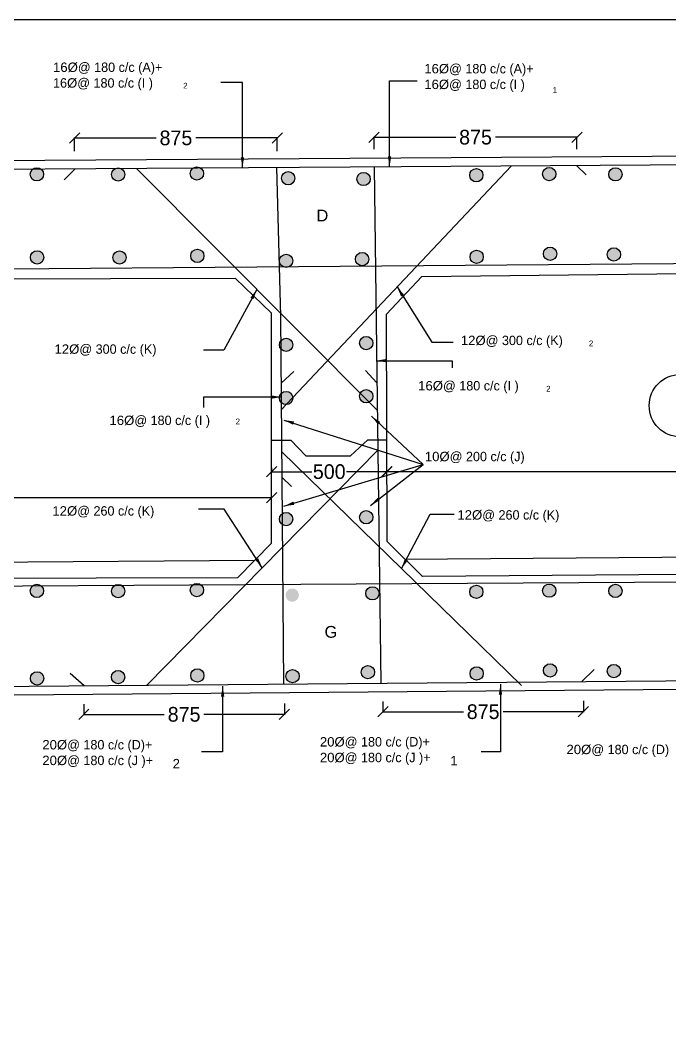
# Model space of a CAD drawing. Header units: inches. Extents: x 36 to 1751, y 50 to 883.
# Drawn here: x 935.1 to 1156.5, y 542.3 to 882.6 of the extents above; entities that cross this region are included whole.
import ezdxf

# ---------------------------------------------------------------- set-up
doc = ezdxf.new("R2010")
doc.units = ezdxf.units.IN
doc.header["$MEASUREMENT"] = 0
for name, color, linetype in [('DIMENSION', 7, 'Continuous'), ('DRAWING', 2, 'Continuous'), ('HATCH', 7, 'Continuous'), ('TEXT', 7, 'Continuous')]:
    doc.layers.add(name, color=color, linetype=linetype)
doc.dimstyles.get("Standard").update_dxf_attribs({"dimtxt": 5, "dimasz": 3.5, "dimexe": 0.18, "dimexo": 0.0625, "dimgap": 0.09, "dimtad": 0, "dimtih": 1, "dimtoh": 1, "dimdec": 4, "dimzin": 0, "dimdsep": 46, "dimlunit": 4, "dimtxsty": 'Standard', "dimblk": 'OBLIQUE', "dimcen": 0.09, "dimadec": 0, "dimazin": 0, "dimtfac": 1, "dimtdec": 4, "dimtofl": 0, "dimtmove": 0, "dimatfit": 3, "dimfxl": 1, "dimtolj": 1, "dimtzin": 0, "dimarcsym": 0})

# ---------------------------------------------------------------- blocks, each defined once
blk = doc.blocks.new('_Oblique')
at = {"color": 0, "linetype": 'ByBlock', "lineweight": -2}
blk.add_line((-0.5, -0.5), (0.5, 0.5), dxfattribs=at)
blk = doc.blocks.new('*D51')
at = {"layer": 'Defpoints', "color": 0, "transparency": 16777216}
for p in [(956.88, 649.63), (1025.16, 649.85), (1025.16, 646.1)]:
    blk.add_point(p, dxfattribs=at)
at = {"layer": 'DRAWING', "color": 0, "lineweight": -2, "transparency": 16777216}
for p, q in [((956.88, 649.57), (956.88, 645.92)), ((1025.16, 649.79), (1025.16, 645.92)), ((956.88, 646.1), (984.26, 646.1)), ((1025.16, 646.1), (997.78, 646.1))]:
    blk.add_line(p, q, dxfattribs=at)
at = {"layer": 'DRAWING', "color": 0, "lineweight": -2, "transparency": 16777216, "xscale": 3.5, "yscale": 3.5, "zscale": 3.5, "rotation": 180}
blk.add_blockref('_Oblique', (956.88, 646.1), dxfattribs=at)
at = {"layer": 'DRAWING', "color": 0, "lineweight": -2, "transparency": 16777216, "xscale": 3.5, "yscale": 3.5, "zscale": 3.5}
blk.add_blockref('_Oblique', (1025.16, 646.1), dxfattribs=at)
at = {"layer": 'DRAWING', "color": 0, "transparency": 16777216, "insert": (991.02, 646.1), "char_height": 5, "attachment_point": 5}
blk.add_mtext('\\A1;875', dxfattribs=at)
blk = doc.blocks.new('*D52')
at = {"layer": 'Defpoints', "color": 0, "transparency": 16777216}
for p in [(1058.72, 650.53), (1127.01, 650.75), (1127.01, 647)]:
    blk.add_point(p, dxfattribs=at)
at = {"layer": 'DRAWING', "color": 0, "lineweight": -2, "transparency": 16777216}
for p, q in [((1058.72, 650.47), (1058.72, 646.82)), ((1127.01, 650.69), (1127.01, 646.82)), ((1058.72, 647), (1086.11, 647)), ((1127.01, 647), (1099.62, 647))]:
    blk.add_line(p, q, dxfattribs=at)
at = {"layer": 'DRAWING', "color": 0, "lineweight": -2, "transparency": 16777216, "xscale": 3.5, "yscale": 3.5, "zscale": 3.5, "rotation": 180}
blk.add_blockref('_Oblique', (1058.72, 647), dxfattribs=at)
at = {"layer": 'DRAWING', "color": 0, "lineweight": -2, "transparency": 16777216, "xscale": 3.5, "yscale": 3.5, "zscale": 3.5}
blk.add_blockref('_Oblique', (1127.01, 647), dxfattribs=at)
at = {"layer": 'DRAWING', "color": 0, "transparency": 16777216, "insert": (1092.86, 647), "char_height": 5, "attachment_point": 5}
blk.add_mtext('\\A1;875', dxfattribs=at)
blk = doc.blocks.new('*D57')
at = {"layer": 'Defpoints', "color": 0, "transparency": 16777216}
for p in [(1022.76, 842.45), (953.73, 837.94), (1022.76, 837.94)]:
    blk.add_point(p, dxfattribs=at)
at = {"layer": 'DIMENSION', "color": 0, "lineweight": -2, "transparency": 16777216}
for p, q in [((953.73, 838), (953.73, 842.63)), ((953.73, 842.45), (981.49, 842.45)), ((1022.76, 842.45), (995, 842.45)), ((1022.76, 838), (1022.76, 842.63))]:
    blk.add_line(p, q, dxfattribs=at)
at = {"layer": 'DIMENSION', "color": 0, "lineweight": -2, "transparency": 16777216, "xscale": 3.5, "yscale": 3.5, "zscale": 3.5, "rotation": 180}
blk.add_blockref('_Oblique', (953.73, 842.45), dxfattribs=at)
at = {"layer": 'DIMENSION', "color": 0, "lineweight": -2, "transparency": 16777216, "xscale": 3.5, "yscale": 3.5, "zscale": 3.5}
blk.add_blockref('_Oblique', (1022.76, 842.45), dxfattribs=at)
at = {"layer": 'DIMENSION', "color": 0, "transparency": 16777216, "insert": (988.24, 842.45), "char_height": 5, "attachment_point": 5}
blk.add_mtext('\\A1;875', dxfattribs=at)
blk = doc.blocks.new('*D61')
at = {"layer": 'Defpoints', "color": 0, "transparency": 16777216}
for p in [(745.38, 718.48), (1020.83, 719.92), (1020.83, 718.48)]:
    blk.add_point(p, dxfattribs=at)
at = {"layer": 'DRAWING', "color": 0, "lineweight": -2, "transparency": 16777216}
for p, q in [((745.38, 718.54), (745.38, 720.1)), ((745.38, 719.92), (874.68, 719.92)), ((1020.83, 719.92), (891.53, 719.92)), ((1020.83, 718.54), (1020.83, 720.1))]:
    blk.add_line(p, q, dxfattribs=at)
at = {"layer": 'DRAWING', "color": 0, "lineweight": -2, "transparency": 16777216, "xscale": 3.5, "yscale": 3.5, "zscale": 3.5, "rotation": 180}
blk.add_blockref('_Oblique', (745.38, 719.92), dxfattribs=at)
at = {"layer": 'DRAWING', "color": 0, "lineweight": -2, "transparency": 16777216, "xscale": 3.5, "yscale": 3.5, "zscale": 3.5}
blk.add_blockref('_Oblique', (1020.83, 719.92), dxfattribs=at)
at = {"layer": 'DRAWING', "color": 0, "transparency": 16777216, "insert": (883.1, 719.92), "char_height": 5, "attachment_point": 5}
blk.add_mtext('\\A1;3500', dxfattribs=at)
blk = doc.blocks.new('*D62')
at = {"layer": 'Defpoints', "color": 0, "transparency": 16777216}
for p in [(1334.5, 728.81), (1060.08, 727.36), (1334.5, 727.36)]:
    blk.add_point(p, dxfattribs=at)
at = {"layer": 'DIMENSION', "color": 0, "lineweight": -2, "transparency": 16777216}
for p, q in [((1060.08, 727.43), (1060.08, 728.99)), ((1060.08, 728.81), (1188.87, 728.81)), ((1334.5, 728.81), (1205.71, 728.81)), ((1334.5, 727.43), (1334.5, 728.99))]:
    blk.add_line(p, q, dxfattribs=at)
at = {"layer": 'DIMENSION', "color": 0, "lineweight": -2, "transparency": 16777216, "xscale": 3.5, "yscale": 3.5, "zscale": 3.5, "rotation": 180}
blk.add_blockref('_Oblique', (1060.08, 728.81), dxfattribs=at)
at = {"layer": 'DIMENSION', "color": 0, "lineweight": -2, "transparency": 16777216, "xscale": 3.5, "yscale": 3.5, "zscale": 3.5}
blk.add_blockref('_Oblique', (1334.5, 728.81), dxfattribs=at)
at = {"layer": 'DIMENSION', "color": 0, "transparency": 16777216, "insert": (1197.29, 728.81), "char_height": 5, "attachment_point": 5}
blk.add_mtext('\\A1;3500', dxfattribs=at)
blk = doc.blocks.new('*D99')
at = {"layer": 'Defpoints', "color": 0, "transparency": 16777216}
for p in [(1124.81, 842.7), (1055.7, 838.59), (1124.81, 838.59)]:
    blk.add_point(p, dxfattribs=at)
at = {"layer": 'DIMENSION', "color": 0, "lineweight": -2, "transparency": 16777216}
for p, q in [((1055.7, 838.65), (1055.7, 842.88)), ((1055.7, 842.7), (1083.5, 842.7)), ((1124.81, 842.7), (1097.02, 842.7)), ((1124.81, 838.65), (1124.81, 842.88))]:
    blk.add_line(p, q, dxfattribs=at)
at = {"layer": 'DIMENSION', "color": 0, "lineweight": -2, "transparency": 16777216, "xscale": 3.5, "yscale": 3.5, "zscale": 3.5, "rotation": 180}
blk.add_blockref('_Oblique', (1055.7, 842.7), dxfattribs=at)
at = {"layer": 'DIMENSION', "color": 0, "lineweight": -2, "transparency": 16777216, "xscale": 3.5, "yscale": 3.5, "zscale": 3.5}
blk.add_blockref('_Oblique', (1124.81, 842.7), dxfattribs=at)
at = {"layer": 'DIMENSION', "color": 0, "transparency": 16777216, "insert": (1090.26, 842.7), "char_height": 5, "attachment_point": 5}
blk.add_mtext('\\A1;875', dxfattribs=at)
blk = doc.blocks.new('*D104')
at = {"layer": 'Defpoints', "color": 0, "transparency": 16777216}
for p in [(1020.83, 730.2), (1060.04, 729.4), (1060.04, 728.77)]:
    blk.add_point(p, dxfattribs=at)
at = {"layer": 'DIMENSION', "color": 0, "lineweight": -2, "transparency": 16777216}
for p, q in [((1020.83, 730.14), (1020.83, 728.59)), ((1020.83, 728.77), (1034.51, 728.77)), ((1060.04, 728.77), (1046.36, 728.77)), ((1060.04, 729.34), (1060.04, 728.59))]:
    blk.add_line(p, q, dxfattribs=at)
at = {"layer": 'DIMENSION', "color": 0, "lineweight": -2, "transparency": 16777216, "xscale": 3.5, "yscale": 3.5, "zscale": 3.5, "rotation": 180}
blk.add_blockref('_Oblique', (1020.83, 728.77), dxfattribs=at)
at = {"layer": 'DIMENSION', "color": 0, "lineweight": -2, "transparency": 16777216, "xscale": 3.5, "yscale": 3.5, "zscale": 3.5}
blk.add_blockref('_Oblique', (1060.04, 728.77), dxfattribs=at)
at = {"layer": 'DIMENSION', "color": 0, "transparency": 16777216, "insert": (1040.44, 728.77), "char_height": 5, "attachment_point": 5}
blk.add_mtext('\\A1;500', dxfattribs=at)

msp = doc.modelspace()

# ---------------------------------------------------------------- hatches: boundary and pattern name
at = {"layer": 'HATCH'}
for points in [[(943.15604, 830.07211, 1), (938.63176, 830.07211, 1)], [(970.81532, 830.01046, 1), (966.29103, 830.01046, 1)], [(997.64776, 830.36098, 1), (993.12347, 830.36098, 1)], [(1028.70681, 828.74462, 1), (1024.18252, 828.74462, 1)], [(1054.40691, 828.47713, 1), (1049.88262, 828.47713, 1)], [(1092.80043, 829.76869, 1), (1088.27615, 829.76869, 1)], [(1117.63286, 830.15872, 1), (1113.10858, 830.15872, 1)], [(1140.15125, 830.06297, 1), (1135.62696, 830.06297, 1)], [(943.22675, 801.78691, 1), (938.70247, 801.78691, 1)], [(971.2898, 801.72602, 1), (966.76551, 801.72602, 1)], [(997.78997, 802.28364, 1), (993.26569, 802.28364, 1)], [(1053.8936, 801.19707, 1), (1049.36932, 801.19707, 1)], [(1092.90972, 801.96529, 1), (1088.38543, 801.96529, 1)], [(1117.90608, 803.01053, 1), (1113.38179, 803.01053, 1)], [(1139.63794, 802.78292, 1), (1135.11366, 802.78292, 1)], [(1028.01992, 800.59433, 1), (1023.49564, 800.59433, 1)], [(1028.01992, 771.99701, 1), (1023.49564, 771.99701, 1)], [(1055.30805, 772.59976, 1), (1050.78376, 772.59976, 1)], [(1028.01992, 753.87759, 1), (1023.49564, 753.87759, 1)], [(1055.30805, 754.48033, 1), (1050.78376, 754.48033, 1)], [(1028.01992, 712.64003, 1), (1023.49564, 712.64003, 1)], [(1055.30805, 713.24278, 1), (1050.78376, 713.24278, 1)], [(943.15604, 688.1666, 1), (938.63176, 688.1666, 1)], [(970.81532, 688.10495, 1), (966.29103, 688.10495, 1)], [(997.64776, 688.45547, 1), (993.12347, 688.45547, 1)], [(1030.11747, 686.73514, 1), (1025.59319, 686.73514, 1)], [(1057.40559, 687.33788, 1), (1052.88131, 687.33788, 1)], [(1092.80043, 687.86318, 1), (1088.27615, 687.86318, 1)], [(1117.63286, 688.2532, 1), (1113.10858, 688.2532, 1)], [(1140.15125, 688.15746, 1), (1135.62696, 688.15746, 1)], [(943.22675, 658.38139, 1), (938.70247, 658.38139, 1)], [(970.7898, 658.82051, 1), (966.26551, 658.82051, 1)], [(997.78997, 659.37812, 1), (993.26569, 659.37812, 1)], [(1030.23042, 659.14124, 1), (1025.70613, 659.14124, 1)], [(1055.8874, 660.50486, 1), (1051.36311, 660.50486, 1)], [(1092.90972, 660.05978, 1), (1088.38543, 660.05978, 1)], [(1117.90608, 661.10502, 1), (1113.38179, 661.10502, 1)], [(1139.63794, 660.8774, 1), (1135.11366, 660.8774, 1)]]:
    msp.add_hatch(color=256, dxfattribs=at).paths.add_polyline_path(points)

# ---------------------------------------------------------------- linework, layer by layer
at = {"layer": 'DIMENSION'}
msp.add_lwpolyline([(1751.4297, 882.6464), (35.58486, 882.6464), (35.58486, 49.73647), (1751.4297, 49.73647)], close=True, dxfattribs=at)
msp.add_circle((1160.03245, 751.27659), 10.63358, dxfattribs=at)
at = {"layer": 'DRAWING'}
for points in [[(79.93174, 643.49572), (531.45996, 649.36701), (1374.92015, 656.4797), (1372.99968, 837.64473), (1064.86505, 835.5577), (822.19943, 833.99263), (401.99265, 828.53245), (76.93757, 823.2987), (79.93174, 643.49572)], [(82.82048, 646.47142), (531.42848, 652.30474), (1371.95122, 659.39266), (1370.09298, 834.68709), (1064.88495, 832.61987), (822.22799, 831.05486), (402.03539, 825.59486), (79.924, 820.40851)]]:
    msp.add_lwpolyline(points, close=True, dxfattribs=at)
for points in [[(953.90644, 831.90412), (950.133, 828.22549)], [(974.77387, 832.0387), (1056.79457, 749.71374)], [(1022.53413, 832.34673), (1023.87995, 781.71335), (1024.88531, 656.46594)], [(1102.4173, 832.87409), (1024.13524, 749.90881)], [(1055.69913, 832.56063), (1058.02384, 656.74539)], [(1124.66888, 833.0248), (1127.89825, 829.89399)], [(80.48111, 786.95319), (113.79433, 787.41225), (576.09833, 795.07462), (1370.44539, 801.44216)], [(1321.96234, 798.08508), (1334.12096, 786.14044), (1334.60013, 707.12105), (1322.71584, 694.96007), (1072.22972, 693.05506), (1060.14049, 704.97588), (1059.93936, 782.46529), (1071.92668, 795.27078), (1321.96234, 798.08508)], [(756.70298, 793.02927), (745.20036, 780.40674), (745.37563, 728.42191), (745.37563, 703.46501), (757.63794, 691.04752), (864.42517, 692.43524), (1009.35466, 692.72727), (1020.83083, 704.42384), (1020.83083, 782.81976), (1008.55571, 794.57718), (880.86762, 794.1998), (756.70298, 793.02927)], [(1028.4185, 762.85392), (1024.06267, 758.95015)], [(1052.81825, 763.282), (1056.67056, 759.09237)], [(1020.83083, 739.55227), (1027.36278, 739.55227), (1032.43923, 734.22701), (1047.67059, 734.22701), (1053.56124, 739.63203), (1060.05054, 739.63203)], [(1056.97512, 736.0583), (978.33749, 656.07342)], [(1105.90482, 655.95959), (1024.25032, 735.57245)], [(1024.32005, 726.88572), (1027.64057, 723.74312)], [(1066.18511, 699.01547), (1328.65798, 701.04056)], [(1015.079, 698.56154), (752.1576, 696.59721)], [(82.26799, 679.64908), (113.79433, 680.08352), (576.09833, 687.74588), (1371.59999, 692.52542)], [(1130.66437, 661.41183), (1126.43478, 657.32228)], [(952.24079, 660.12444), (957.04306, 655.89385)]]:
    msp.add_lwpolyline(points, dxfattribs=at)
for centre in [(940.8939, 830.07211), (968.55318, 830.01046), (995.38562, 830.36098), (1026.44466, 828.74462), (1052.14476, 828.47713), (1090.53829, 829.76869), (1115.37072, 830.15872), (1137.8891, 830.06297), (940.96461, 801.78691), (969.02766, 801.72602), (995.52783, 802.28364), (1051.63146, 801.19707), (1090.64757, 801.96529), (1115.64393, 803.01053), (1137.3758, 802.78292), (1025.75778, 800.59433), (1025.75778, 771.99701), (1053.04591, 772.59976), (1025.75778, 753.87759), (1053.04591, 754.48033), (1025.75778, 712.64003), (1053.04591, 713.24278), (940.8939, 688.1666), (968.55318, 688.10495), (995.38562, 688.45547), (1055.14345, 687.33788), (1090.53829, 687.86318), (1115.37072, 688.2532), (1137.8891, 688.15746), (940.96461, 658.38139), (968.52766, 658.82051), (995.52783, 659.37812), (1027.96827, 659.14124), (1053.62526, 660.50486), (1090.64757, 660.05978), (1115.64393, 661.10502), (1137.3758, 660.8774)]:
    msp.add_circle(centre, 2.26214, dxfattribs=at)

# ---------------------------------------------------------------- texts
at = {"layer": 'TEXT', "attachment_point": 1}
for s, insert, char_height, width in [('{\\fArial|b0|i0|c0|p32;16Ø\\fMS Shell Dlg|b0|i0|c0|p32;@} 180 c/c (A)+\\P16{\\fArial|b0|i0|c0|p32;Ø\\fMS Shell Dlg|b0|i0|c0|p32;@} 180 c/c (I )', (946.38092, 868.14782), 3.2046808, 14956.4843329), ('{\\fArial|b0|i0|c0|p32;16Ø\\fMS Shell Dlg|b0|i0|c0|p32;@} 180 c/c (A)+\\P{\\fArial|b0|i0|c0|p32;16Ø\\fMS Shell Dlg|b0|i0|c0|p32;@} 180 c/c (I ) ', (1072.80235, 867.65962), 3.2046808, 14956.4843329), ('{\\fArial|b0|i0|c0|p32;2}', (990.70161, 861.23185), 1.9228085, 8973.8905997), ('{\\fArial|b0|i0|c0|p32;1}', (1116.54812, 859.77814), 1.9228085, 8973.8905997), ('{\\fArial|b0|i0|c0|p32;D}', (1036.08719, 818.04698), 4.005851, 18695.6054161), ('{\\fArial|b0|i0|c0|p32;12Ø\\fMS Shell Dlg|b0|i0|c0|p32;@} 300 c/c (K)', (1085.258, 775.10723), 3.2046808, 14956.4843329), ('{\\fArial|b0|i0|c0|p32;2}', (1128.85304, 773.45017), 1.9228085, 8973.8905997), ('{\\fArial|b0|i0|c0|p32;12Ø\\fMS Shell Dlg|b0|i0|c0|p32;@} 300 c/c (K)', (946.89421, 772.14578), 3.2046808, 14956.4843329), ('{\\fArial|b0|i0|c0|p32;16Ø\\fMS Shell Dlg|b0|i0|c0|p32;@} 180 c/c (I )', (1070.72409, 759.66611), 3.2046808, 14956.4843329), ('{\\fArial|b0|i0|c0|p32;2}', (1114.31913, 758.00905), 1.9228085, 8973.8905997), ('{\\fArial|b0|i0|c0|p32;16Ø\\fMS Shell Dlg|b0|i0|c0|p32;@} 180 c/c (I )', (965.60934, 747.87503), 3.2046808, 14956.4843329), ('{\\fArial|b0|i0|c0|p32;2}', (1008.57886, 746.86775), 1.9228085, 8973.8905997), ('{\\fArial|b0|i0|c0|p32;10Ø\\fMS Shell Dlg|b0|i0|c0|p32;@} 200 c/c (J)', (1073.00255, 735.55416), 3.2046808, 14956.4843329), ('{\\fArial|b0|i0|c0|p32;12Ø\\fMS Shell Dlg|b0|i0|c0|p32;@} 260 c/c (K)', (946.15907, 717.02186), 3.2046808, 14956.4843329), ('{\\fArial|b0|i0|c0|p32;12Ø\\fMS Shell Dlg|b0|i0|c0|p32;@} 260 c/c (K)', (1084.08992, 715.66168), 3.2046808, 14956.4843329), ('{\\fArial|b0|i0|c0|p32;G}', (1038.84759, 676.22364), 4.005851, 18695.6054161), ('{\\fArial|b0|i0|c0|p32;20Ø\\fMS Shell Dlg|b0|i0|c0|p32;@} 180 c/c (D)+\\P{\\fArial|b0|i0|c0|p32;20Ø\\fMS Shell Dlg|b0|i0|c0|p32;@} 180 c/c (J )+', (942.73703, 637.37959), 3.2046808, 14956.4843329), ('{\\fArial|b0|i0|c0|p32;20Ø\\fMS Shell Dlg|b0|i0|c0|p32;@} 180 c/c (D)+\\P{\\fArial|b0|i0|c0|p32;20Ø\\fMS Shell Dlg|b0|i0|c0|p32;@} 180 c/c (J )+', (1037.25556, 638.36881), 3.2046808, 14956.4843329), ('{\\fArial|b0|i0|c0|p32;20Ø\\fMS Shell Dlg|b0|i0|c0|p32;@} 180 c/c (D)', (1121.23429, 635.76962), 3.2046808, 14956.4843329), ('{\\fArial|b0|i0|c0|p32;2}', (987.11646, 630.93229), 3.2046808, 14956.4843329), ('{\\fArial|b0|i0|c0|p32;1}', (1081.63499, 631.92151), 3.2046808, 14956.4843329)]:
    msp.add_mtext(s, dxfattribs=dict(at, insert=insert, char_height=char_height, width=width))

# ---------------------------------------------------------------- dimensions: what is measured, and where the dimension line sits
at = {"layer": 'DIMENSION'}
for base, p1, p2, text, picture, middle in [((1022.75965, 842.44648), (953.72827, 837.93728), (1022.75965, 837.93728), '875', '*D57', (988.24396, 842.44648)), ((1124.81267, 842.7017), (1055.70401, 838.58744), (1124.81267, 838.58744), '875', '*D99', (1090.25834, 842.7017)), ((1060.04225, 728.77379), (1020.83083, 730.19772), (1060.04225, 729.4029), '500', '*D104', (1040.43654, 728.77379))]:
    dim = msp.add_linear_dim(base=base, p1=p1, p2=p2, text=text, dimstyle='Standard', dxfattribs=at)
    dim.commit()
    dim.dimension.update_dxf_attribs({"geometry": picture, "text_midpoint": middle})
dim = msp.add_aligned_dim(p1=(1060.07863, 727.36454), p2=(1334.50445, 727.36454), distance=1.44563, text='3500', dimstyle='Standard', dxfattribs=at)
dim.commit()
dim.dimension.update_dxf_attribs({"geometry": '*D62', "text_midpoint": (1197.29154, 728.81017)})
at = {"layer": 'DRAWING'}
dim = msp.add_aligned_dim(p1=(745.37563, 718.47547), p2=(1020.83083, 718.47547), distance=1.44563, text='3500', dimstyle='Standard', dxfattribs=at)
dim.commit()
dim.dimension.update_dxf_attribs({"geometry": '*D61', "text_midpoint": (883.10323, 719.9211)})
for base, p1, p2, picture, middle in [((1127.00741, 647.00161), (1058.71899, 650.52867), (1127.00741, 650.74943), '*D52', (1092.8632, 647.00161)), ((1025.16415, 646.10159), (956.87573, 649.62866), (1025.16415, 649.84942), '*D51', (991.01994, 646.10159))]:
    dim = msp.add_linear_dim(base=base, p1=p1, p2=p2, text='875', dimstyle='Standard', dxfattribs=at)
    dim.commit()
    dim.dimension.update_dxf_attribs({"geometry": picture, "text_midpoint": middle})

# ---------------------------------------------------------------- leaders
at = {"layer": 'DIMENSION'}
for points in [[(1010.88727, 832.37131), (1010.88727, 861.37545), (1003.53481, 861.37545)], [(1060.98329, 832.68984), (1060.98329, 861.87197), (1070.4, 861.87197)], [(1063.52911, 791.73137), (1075.41795, 772.9323), (1082.64553, 772.9323)], [(1056.47537, 766.5953), (1082.35029, 766.5953), (1082.35029, 764.14924)], [(1024.1342, 754.19402), (997.65722, 754.19402), (997.65722, 750.61792)], [(1024.95476, 746.38139), (1072.46483, 731.23239)], [(1054.86471, 747.65943), (1072.46483, 731.23239)], [(1025.03366, 717.05156), (1072.46483, 731.23239)], [(1054.5037, 717.28545), (1072.46483, 731.23239)], [(1017.65631, 696.06586), (1004.70275, 715.97029), (995.96426, 715.97029)], [(1065.07757, 695.76602), (1074.78858, 714.31501), (1083.01497, 714.31501)], [(1004.14571, 655.68369), (1004.14571, 633.38722), (996.93457, 633.38722)], [(1098.75623, 656.36604), (1098.75623, 633.36552), (1092.13141, 633.36552)]]:
    msp.add_leader(points, dimstyle='Standard', override={"dimgap": 0.09, "dimtad": 0}, dxfattribs=at)
at = {"layer": 'DRAWING'}
msp.add_leader([(1015.78422, 790.87622), (1004.58475, 770.15823), (997.67404, 770.15823)], dimstyle='Standard', override={"dimgap": 0.09, "dimtad": 0}, dxfattribs=at)

doc.saveas('drawing.dxf')
